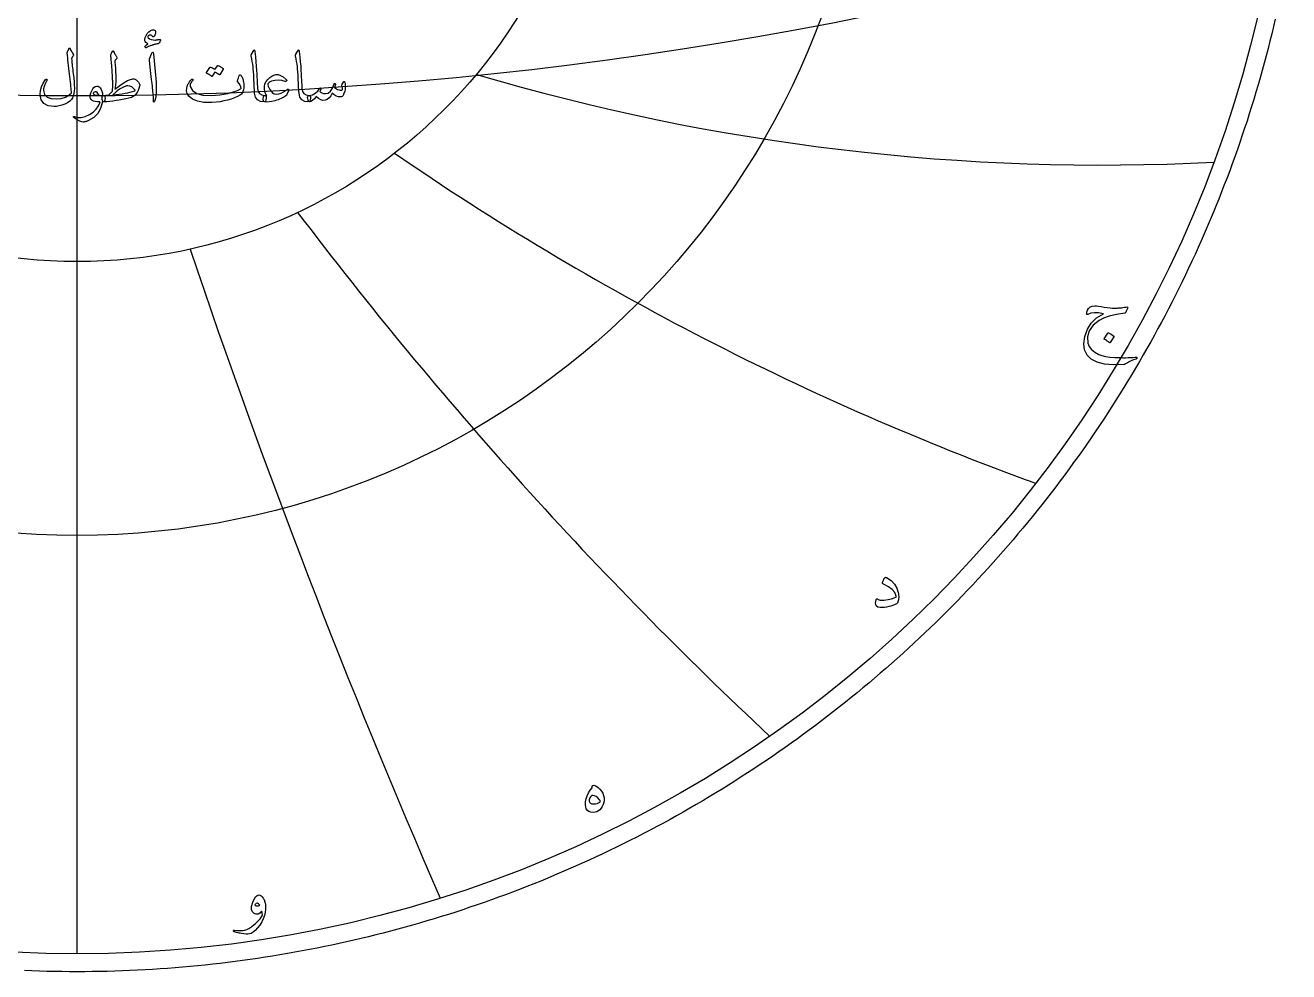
# Model space of a CAD drawing. Header units: millimetres. Extents: x -84 to 84, y -84 to 86.
# Drawn here: x -3.5 to 82.3, y -83.6 to -19.2 of the extents above; entities that cross this region are included whole.
import ezdxf

# ---------------------------------------------------------------- set-up
doc = ezdxf.new("R2010")
doc.units = ezdxf.units.MM
for name, color, linetype in [('CUT_OUTER', 1, 'Continuous'), ('ENGRAVE', 7, 'Continuous'), ('ENGRAVE_FINE', 8, 'Continuous'), ('TEXT', 5, 'Continuous')]:
    doc.layers.add(name, color=color, linetype=linetype)

msp = doc.modelspace()

# ---------------------------------------------------------------- linework, layer by layer
at = {"layer": 'CUT_OUTER'}
msp.add_lwpolyline([(81.428, -18.8108), (81.311, -19.3101), (81.191, -19.8087), (81.0679, -20.3065), (80.9418, -20.8035), (80.8126, -21.2998), (80.6804, -21.7952), (80.5452, -22.2899), (80.4069, -22.7836), (80.2656, -23.2766), (80.1212, -23.7686), (79.9739, -24.2598), (79.8235, -24.7501), (79.6702, -25.2394), (79.5138, -25.7278), (79.3544, -26.2152), (79.1921, -26.7016), (79.0268, -27.187), (78.8585, -27.6714), (78.6872, -28.1547), (78.513, -28.637), (78.3358, -29.1182), (78.1556, -29.5983), (77.9725, -30.0773), (77.7865, -30.5552), (77.5976, -31.0319), (77.4057, -31.5075), (77.2109, -31.9818), (77.0132, -32.455), (76.8126, -32.9269), (76.6092, -33.3976), (76.4028, -33.867), (76.1936, -34.3352), (75.9814, -34.8021), (75.7665, -35.2676), (75.5486, -35.7318), (75.328, -36.1947), (75.1045, -36.6563), (74.8781, -37.1164), (74.649, -37.5751), (74.417, -38.0325), (74.1823, -38.4884), (73.9447, -38.9428), (73.7044, -39.3958), (73.4612, -39.8473), (73.2154, -40.2973), (72.9667, -40.7458), (72.7153, -41.1927), (72.4612, -41.6381), (72.2044, -42.082), (71.9448, -42.5242), (71.6825, -42.9649), (71.4175, -43.4039), (71.1499, -43.8413), (70.8795, -44.277), (70.6065, -44.7111), (70.3309, -45.1435), (70.0525, -45.5742), (69.7716, -46.0031), (69.488, -46.4304), (69.2018, -46.8559), (68.913, -47.2796), (68.6216, -47.7016), (68.3276, -48.1217), (68.0311, -48.5401), (67.7319, -48.9566), (67.4303, -49.3713), (67.1261, -49.7841), (66.8193, -50.195), (66.5101, -50.6041), (66.1983, -51.0112), (65.8841, -51.4164), (65.5674, -51.8197), (65.2482, -52.2211), (64.9265, -52.6204), (64.6024, -53.0178), (64.2759, -53.4132), (63.9469, -53.8066), (63.6156, -54.198), (63.2818, -54.5873), (62.9457, -54.9745), (62.6072, -55.3597), (62.2663, -55.7429), (61.9231, -56.1239), (61.5776, -56.5028), (61.2297, -56.8795), (60.8796, -57.2542), (60.5271, -57.6266), (60.1724, -57.9969), (59.8154, -58.365), (59.4562, -58.731), (59.0947, -59.0947), (58.731, -59.4562), (58.365, -59.8154), (57.9969, -60.1724), (57.6266, -60.5271), (57.2542, -60.8796), (56.8795, -61.2297), (56.5028, -61.5776), (56.1239, -61.9231), (55.7429, -62.2663), (55.3597, -62.6072), (54.9745, -62.9457), (54.5873, -63.2818), (54.198, -63.6156), (53.8066, -63.9469), (53.4132, -64.2759), (53.0178, -64.6024), (52.6204, -64.9265), (52.2211, -65.2482), (51.8197, -65.5674), (51.4164, -65.8841), (51.0112, -66.1983), (50.6041, -66.5101), (50.195, -66.8193), (49.7841, -67.1261), (49.3713, -67.4303), (48.9566, -67.7319), (48.5401, -68.0311), (48.1217, -68.3276), (47.7016, -68.6216), (47.2796, -68.913), (46.8559, -69.2018), (46.4304, -69.488), (46.0031, -69.7716), (45.5742, -70.0525), (45.1435, -70.3309), (44.7111, -70.6065), (44.277, -70.8795), (43.8413, -71.1499), (43.4039, -71.4175), (42.9649, -71.6825), (42.5242, -71.9448), (42.082, -72.2044), (41.6381, -72.4612), (41.1927, -72.7153), (40.7458, -72.9667), (40.2973, -73.2154), (39.8473, -73.4612), (39.3958, -73.7044), (38.9428, -73.9447), (38.4884, -74.1823), (38.0325, -74.417), (37.5751, -74.649), (37.1164, -74.8781), (36.6563, -75.1045), (36.1947, -75.328), (35.7318, -75.5486), (35.2676, -75.7665), (34.8021, -75.9814), (34.3352, -76.1936), (33.867, -76.4028), (33.3976, -76.6092), (32.9269, -76.8126), (32.455, -77.0132), (31.9818, -77.2109), (31.5075, -77.4057), (31.0319, -77.5976), (30.5552, -77.7865), (30.0773, -77.9725), (29.5983, -78.1556), (29.1182, -78.3358), (28.637, -78.513), (28.1547, -78.6872), (27.6714, -78.8585), (27.187, -79.0268), (26.7016, -79.1921), (26.2152, -79.3544), (25.7278, -79.5138), (25.2394, -79.6702), (24.7501, -79.8235), (24.2598, -79.9739), (23.7686, -80.1212), (23.2766, -80.2656), (22.7836, -80.4069), (22.2899, -80.5452), (21.7952, -80.6804), (21.2998, -80.8126), (20.8035, -80.9418), (20.3065, -81.0679), (19.8087, -81.191), (19.3101, -81.311), (18.8108, -81.428), (18.3108, -81.5419), (17.8102, -81.6527), (17.3088, -81.7604), (16.8068, -81.8651), (16.3042, -81.9667), (15.8009, -82.0652), (15.2971, -82.1606), (14.7927, -82.2529), (14.2877, -82.3421), (13.7822, -82.4282), (13.2762, -82.5112), (12.7696, -82.5912), (12.2626, -82.668), (11.7552, -82.7416), (11.2472, -82.8122), (10.7389, -82.8797), (10.2302, -82.944), (9.721, -83.0052), (9.2115, -83.0633), (8.7017, -83.1182), (8.1915, -83.1701), (7.6811, -83.2188), (7.1703, -83.2643), (6.6593, -83.3068), (6.148, -83.3461), (5.6365, -83.3822), (5.1247, -83.4152), (4.6128, -83.4451), (4.1007, -83.4718), (3.5885, -83.4954), (3.0761, -83.5159), (2.5636, -83.5332), (2.051, -83.5473), (1.5383, -83.5583), (1.0256, -83.5662), (0.5128, -83.5709), (0, -83.5725), (-0.5128, -83.5709), (-1.0256, -83.5662), (-1.5383, -83.5583), (-2.051, -83.5473), (-2.5636, -83.5332), (-3.0761, -83.5159), (-3.5885, -83.4954)], dxfattribs=at)
at = {"layer": 'ENGRAVE'}
for points in [[(0, -82.35), (0, 82.35)], [(0, -82.35), (0, -35.2859)]]:
    msp.add_lwpolyline(points, dxfattribs=at)
for radius in [82.35, 53.9054, 35.2859]:
    msp.add_circle((0, 0), radius, dxfattribs=at)
for centre, radius, start, end in [((69.6043, 120.5581), 149.281, 253.472045, 272.936249), ((130.9708, 130.9708), 192.9054, 235.453413, 250.051566), ((240.2472, 138.7068), 282.6023, 217.146724, 226.878826), ((535.4387, 143.4704), 556.9418, 198.629219, 203.495269)]:
    msp.add_arc(centre, radius, start, end, dxfattribs=at)
at = {"layer": 'ENGRAVE_FINE'}
msp.add_arc((0, 244.4379), 268.4381, 252.309853, 287.690147, dxfattribs=at)
at = {"layer": 'TEXT'}
for points in [[(5.496, -20.4793), (5.4325, -20.4912), (5.3736, -20.5025), (5.3193, -20.5131), (5.2695, -20.5232), (5.2246, -20.5329), (5.1849, -20.5427), (5.1503, -20.5524), (5.121, -20.5621), (5.0911, -20.5732), (5.0552, -20.5871), (5.0132, -20.6037), (4.9651, -20.623), (4.9109, -20.6454), (4.8507, -20.6711), (4.7843, -20.7002), (4.7119, -20.7326), (4.6824, -20.7423), (4.6571, -20.7423), (4.6361, -20.7326), (4.6193, -20.7131), (4.6093, -20.6653), (4.6376, -20.6096), (4.7043, -20.546), (4.8093, -20.4745), (4.7289, -20.4288), (4.668, -20.3795), (4.6267, -20.3265), (4.6047, -20.2699), (4.6005, -20.1631), (4.6267, -20.0471), (4.6833, -19.922), (4.7703, -19.7878), (4.8741, -19.6676), (4.981, -19.5845), (5.0908, -19.5385), (5.2038, -19.5297), (5.2668, -19.5455), (5.3097, -19.5784), (5.3325, -19.6283), (5.3353, -19.6953), (5.3243, -19.7677), (5.306, -19.8341), (5.2805, -19.8943), (5.2476, -19.9485), (5.2147, -19.9865), (5.1843, -20.0033), (5.1563, -19.9987), (5.1307, -19.9729), (5.1015, -19.9342), (5.0674, -19.9059), (5.0284, -19.8879), (4.9846, -19.8803), (4.9386, -19.8803), (4.8982, -19.8901), (4.8632, -19.9095), (4.8336, -19.9388), (4.812, -19.9741), (4.8056, -20.0069), (4.8145, -20.0374), (4.8385, -20.0654), (4.9286, -20.132), (5.0382, -20.181), (5.1672, -20.2124), (5.3158, -20.2261), (5.3287, -20.2256), (5.3432, -20.2243), (5.3592, -20.222), (5.3767, -20.2188), (5.3957, -20.215), (5.4162, -20.2109), (5.4383, -20.2065), (5.4619, -20.2017), (5.4875, -20.197), (5.5106, -20.1926), (5.5313, -20.1885), (5.5495, -20.1847), (5.5657, -20.1815), (5.58, -20.1792), (5.5925, -20.1779), (5.6031, -20.1774), (5.6232, -20.1795), (5.6396, -20.1859), (5.6524, -20.1966), (5.6616, -20.2115), (5.6673, -20.2258), (5.6701, -20.2395), (5.6698, -20.2526), (5.6664, -20.2651), (5.6193, -20.3533), (5.5751, -20.4185), (5.534, -20.4605), (5.496, -20.4793)], [(-0.5625, -20.8105), (-0.554, -20.7956), (-0.543, -20.7849), (-0.5296, -20.7786), (-0.5138, -20.7764), (-0.498, -20.7792), (-0.4846, -20.7874), (-0.4736, -20.8011), (-0.4651, -20.8203), (-0.4197, -20.932), (-0.3713, -21.0285), (-0.3199, -21.1097), (-0.2654, -21.1758), (-0.2493, -21.1995), (-0.2447, -21.2269), (-0.2517, -21.258), (-0.2703, -21.2927), (-0.2822, -21.3094), (-0.2934, -21.3255), (-0.3041, -21.3411), (-0.3141, -21.356), (-0.3236, -21.37), (-0.3324, -21.3828), (-0.3406, -21.3943), (-0.3482, -21.4047), (-0.361, -21.4235), (-0.3701, -21.4461), (-0.3756, -21.4723), (-0.3774, -21.5021), (-0.3717, -21.5862), (-0.364, -21.678), (-0.3546, -21.7774), (-0.3433, -21.8844), (-0.3306, -21.999), (-0.3166, -22.1212), (-0.3013, -22.251), (-0.2849, -22.3885), (-0.2665, -22.5256), (-0.2502, -22.6545), (-0.2361, -22.7752), (-0.224, -22.8876), (-0.2138, -22.9922), (-0.2052, -23.0891), (-0.198, -23.1785), (-0.1924, -23.2602), (-0.186, -23.5022), (-0.2058, -23.7314), (-0.2517, -23.9478), (-0.3239, -24.1514), (-0.3942, -24.2711), (-0.5028, -24.3816), (-0.6499, -24.4829), (-0.8352, -24.5752), (-1.0361, -24.6516), (-1.2248, -24.7054), (-1.4014, -24.7368), (-1.5658, -24.7456), (-1.9773, -24.689), (-2.2719, -24.5338), (-2.4497, -24.2799), (-2.5106, -23.9274), (-2.4893, -23.6647), (-2.4205, -23.4075), (-2.3042, -23.1558), (-2.1404, -22.9096), (-2.128, -22.8953), (-2.1149, -22.8864), (-2.1012, -22.8831), (-2.0869, -22.8852), (-2.0716, -22.891), (-2.0601, -22.8986), (-2.0522, -22.908), (-2.0479, -22.9193), (-2.0449, -22.936), (-2.0455, -22.9522), (-2.0497, -22.9677), (-2.0576, -22.9826), (-2.1694, -23.2002), (-2.2464, -23.3856), (-2.2887, -23.5387), (-2.2963, -23.6596), (-2.215, -23.9198), (-2.0394, -24.1015), (-1.7694, -24.2047), (-1.405, -24.2294), (-1.0766, -24.1938), (-0.7975, -24.1113), (-0.5677, -23.9819), (-0.3872, -23.8057), (-0.391, -23.7206), (-0.3975, -23.6212), (-0.4068, -23.5075), (-0.4188, -23.3795), (-0.4339, -23.2369), (-0.4523, -23.0794), (-0.4741, -22.907), (-0.4992, -22.7196), (-0.5229, -22.5263), (-0.5455, -22.3361), (-0.5668, -22.1489), (-0.5869, -21.9647), (-0.6054, -21.7836), (-0.6222, -21.6056), (-0.6371, -21.4306), (-0.6502, -21.2586), (-0.6696, -21.093), (-0.6687, -21.0741), (-0.666, -21.0565), (-0.6614, -21.04), (-0.655, -21.0248)], [(2.4083, -20.9858), (2.4199, -20.9734), (2.4302, -20.9651), (2.4393, -20.9612), (2.4473, -20.9615), (2.4567, -20.9658), (2.4655, -20.9737), (2.4737, -20.9852), (2.4813, -21.0005), (2.5122, -21.0662), (2.5416, -21.1271), (2.5695, -21.1831), (2.5958, -21.2342), (2.6209, -21.2799), (2.6451, -21.3194), (2.6684, -21.3529), (2.6908, -21.3803), (2.7072, -21.4029), (2.7127, -21.4266), (2.7072, -21.4516), (2.6908, -21.4777), (2.5934, -21.5995), (2.5809, -21.6205), (2.5727, -21.6445), (2.5687, -21.6716), (2.569, -21.7018), (2.5848, -21.9316), (2.5982, -22.134), (2.6092, -22.309), (2.6177, -22.4566), (2.6241, -22.5772), (2.6287, -22.6709), (2.6314, -22.7379), (2.6323, -22.7781), (2.6313, -22.8968), (2.6281, -23.0094), (2.6227, -23.1159), (2.6153, -23.2164), (2.606, -23.3107), (2.5952, -23.399), (2.5829, -23.4812), (2.569, -23.5573), (2.8999, -23.304), (3.1863, -23.1092), (3.4283, -22.9729), (3.6258, -22.8949), (3.7138, -22.8742), (3.7926, -22.8657), (3.8623, -22.8694), (3.9229, -22.8852), (4.0084, -22.9296), (4.0897, -22.9997), (4.1667, -23.0952), (4.2395, -23.2164), (4.2507, -23.2453), (4.2553, -23.2785), (4.2532, -23.3159), (4.2443, -23.3576), (4.1959, -23.5074), (4.1384, -23.6498), (4.0718, -23.785), (3.996, -23.9128), (3.9223, -23.995), (3.8182, -24.0662), (3.6837, -24.1265), (3.5187, -24.1758), (3.2979, -24.2247), (3.0786, -24.2689), (2.8608, -24.3087), (2.6445, -24.3438), (2.4301, -24.3741), (2.2177, -24.3992), (2.0076, -24.4192), (1.7995, -24.4339), (1.7761, -24.4272), (1.7545, -24.4071), (1.7347, -24.3736), (1.7167, -24.3268), (1.7009, -24.2692), (1.6924, -24.2135), (1.6912, -24.1597), (1.6973, -24.1076), (1.7109, -24.0623), (1.7326, -24.0285), (1.7621, -24.0063), (1.7995, -23.9956), (1.8493, -23.9929), (1.8963, -23.9895), (1.9406, -23.9856), (1.9822, -23.981), (2.021, -23.9764), (2.057, -23.9725), (2.0904, -23.9691), (2.121, -23.9664), (2.3937, -23.7034), (2.3961, -23.692), (2.3986, -23.6772), (2.401, -23.6591), (2.4034, -23.6376), (2.4059, -23.6128), (2.4083, -23.5847), (2.4107, -23.5532), (2.4132, -23.5183), (2.4153, -23.4804), (2.4168, -23.4398), (2.4177, -23.3964), (2.418, -23.3503), (2.418, -23.3018), (2.418, -23.2511), (2.418, -23.1983), (2.418, -23.1433), (2.4174, -23.0812), (2.4156, -23.007), (2.4126, -22.9205), (2.4083, -22.8219), (2.4028, -22.7117), (2.3961, -22.5906), (2.3882, -22.4585), (2.3791, -22.3154), (2.3581, -21.9979), (2.3389, -21.7468), (2.3215, -21.562), (2.306, -21.4436), (2.2935, -21.3675), (2.2853, -21.3097), (2.2814, -21.2701), (2.2817, -21.2488), (2.2964, -21.2087), (2.3115, -21.1709), (2.3269, -21.1356), (2.3425, -21.1027), (2.3585, -21.0717), (2.3748, -21.0419), (2.3914, -21.0132), (2.4083, -20.9858)], [(5.0528, -21.1709), (5.0994, -21.0808), (5.1368, -21.0492), (5.1651, -21.0759), (5.1843, -21.1612), (5.2963, -22.3544), (5.363, -23.0867), (5.3779, -23.6717), (5.341, -24.1094), (5.2525, -24.3998), (5.2363, -24.4236), (5.222, -24.4364), (5.2096, -24.4382), (5.1989, -24.429), (5.1904, -24.4147), (5.1843, -24.3962), (5.1806, -24.3733), (5.1794, -24.3463), (5.1794, -24.1353), (5.1697, -23.9116), (5.1502, -23.6751), (5.121, -23.4258), (5.1146, -23.3607), (5.0954, -23.1847), (5.0634, -22.898), (5.0187, -22.5005), (4.9116, -21.619), (4.9091, -21.5721), (4.9116, -21.5289), (4.9189, -21.4893), (4.931, -21.4534)], [(12.0074, -20.9274), (12.0168, -20.9128), (12.0256, -20.9031), (12.0339, -20.8982), (12.0415, -20.8982), (12.053, -20.9046), (12.0634, -20.9237), (12.0725, -20.9557), (12.0804, -21.0005), (12.1206, -21.3642), (12.1535, -21.7005), (12.1791, -22.0095), (12.1973, -22.291), (12.209, -22.5318), (12.2198, -22.7476), (12.2297, -22.9385), (12.2387, -23.1044), (12.2465, -23.2453), (12.2527, -23.3613), (12.2574, -23.4523), (12.2606, -23.5183), (12.3039, -23.7162), (12.3994, -23.8617), (12.5474, -23.9548), (12.7476, -23.9956), (12.8033, -24.0102), (12.839, -24.0443), (12.8545, -24.0979), (12.8499, -24.1709), (12.8271, -24.286), (12.8024, -24.3682), (12.776, -24.4175), (12.7476, -24.4339), (12.4658, -24.3968), (12.2582, -24.2854), (12.1249, -24.0997), (12.0658, -23.8398), (12.0565, -23.7154), (12.0482, -23.5908), (12.0407, -23.4658), (12.0342, -23.3406), (12.0282, -23.215), (12.0226, -23.0891), (12.0173, -22.963), (12.0123, -22.8365), (12.0031, -22.5953), (11.9903, -22.3781), (11.9739, -22.185), (11.9538, -22.0159), (11.9301, -21.8535), (11.9027, -21.6805), (11.8716, -21.4968), (11.8369, -21.3024), (11.8324, -21.2674), (11.8333, -21.2354), (11.8397, -21.2065), (11.8515, -21.1807)], [(15.022, -20.9274), (15.0314, -20.9128), (15.0403, -20.9031), (15.0485, -20.8982), (15.0561, -20.8982), (15.0677, -20.9046), (15.078, -20.9237), (15.0872, -20.9557), (15.0951, -21.0005), (15.1352, -21.3642), (15.1681, -21.7005), (15.1937, -22.0095), (15.2119, -22.291), (15.2237, -22.5318), (15.2345, -22.7476), (15.2444, -22.9385), (15.2533, -23.1044), (15.2611, -23.2453), (15.2673, -23.3613), (15.2721, -23.4523), (15.2753, -23.5183), (15.3185, -23.7162), (15.4141, -23.8617), (15.562, -23.9548), (15.7623, -23.9956), (15.818, -24.0102), (15.8536, -24.0443), (15.8691, -24.0979), (15.8646, -24.1709), (15.8417, -24.286), (15.8171, -24.3682), (15.7906, -24.4175), (15.7623, -24.4339), (15.4804, -24.3968), (15.2728, -24.2854), (15.1395, -24.0997), (15.0805, -23.8398), (15.0712, -23.7154), (15.0628, -23.5908), (15.0553, -23.4658), (15.0488, -23.3406), (15.0429, -23.215), (15.0372, -23.0891), (15.0319, -22.963), (15.0269, -22.8365), (15.0178, -22.5953), (15.005, -22.3781), (14.9885, -22.185), (14.9684, -22.0159), (14.9447, -21.8535), (14.9173, -21.6805), (14.8863, -21.4968), (14.8516, -21.3024), (14.847, -21.2674), (14.8479, -21.2354), (14.8543, -21.2065), (14.8662, -21.1807)], [(9.5333, -21.9745), (9.5394, -21.9684), (9.548, -21.9647), (9.5589, -21.9635), (9.5723, -21.9647), (9.6202, -21.9827), (9.6667, -22.0025), (9.7116, -22.0241), (9.7549, -22.0475), (9.7971, -22.0731), (9.8383, -22.1011), (9.8787, -22.1315), (9.9181, -22.1644), (9.9257, -22.1745), (9.929, -22.1851), (9.9281, -22.1964), (9.923, -22.2083), (9.6892, -22.5784), (9.6828, -22.5833), (9.6734, -22.5833), (9.6609, -22.5784), (9.6454, -22.5686), (9.6347, -22.5597), (9.6174, -22.5473), (9.5933, -22.5317), (9.5626, -22.5126), (9.5248, -22.49), (9.4798, -22.4633), (9.4274, -22.4327), (9.3678, -22.3982), (9.1827, -22.6855), (9.1742, -22.6944), (9.1632, -22.6965), (9.1498, -22.6919), (9.134, -22.6807), (9.1203, -22.6709), (9.0987, -22.6563), (9.0692, -22.6368), (9.0317, -22.6125), (8.9858, -22.5833), (8.9307, -22.5492), (8.8664, -22.5102), (8.7931, -22.4664), (8.7855, -22.4591), (8.7821, -22.4518), (8.783, -22.4445), (8.7882, -22.4372), (9.0268, -22.0816), (9.0329, -22.0755), (9.0415, -22.0719), (9.0524, -22.0707), (9.0658, -22.0719), (9.1066, -22.0851), (9.1462, -22.1005), (9.1845, -22.118), (9.2217, -22.1376), (9.2576, -22.1591), (9.2923, -22.1821), (9.3258, -22.2066), (9.358, -22.2326)], [(11.121, -22.6222), (11.1537, -22.6633), (11.1837, -22.7087), (11.211, -22.7583), (11.2355, -22.8122), (11.2572, -22.87), (11.2762, -22.9315), (11.2925, -22.9966), (11.3061, -23.0654), (11.3237, -23.2036), (11.328, -23.3406), (11.3189, -23.4763), (11.2963, -23.6109), (11.2622, -23.7308), (11.2184, -23.8276), (11.1648, -23.9012), (11.1015, -23.9518), (10.9006, -24.058), (10.6876, -24.1527), (10.4623, -24.2358), (10.2249, -24.3073), (9.9753, -24.3666), (9.7135, -24.4132), (9.4396, -24.447), (9.1535, -24.468), (8.6171, -24.4625), (8.177, -24.3877), (7.833, -24.2434), (7.5853, -24.0297), (7.4836, -23.8626), (7.4367, -23.6827), (7.4447, -23.49), (7.5074, -23.2846), (7.5285, -23.2403), (7.553, -23.1951), (7.5809, -23.149), (7.6121, -23.1019), (7.6466, -23.054), (7.6845, -23.0051), (7.7257, -22.9554), (7.7703, -22.9047), (7.7853, -22.8904), (7.8008, -22.8816), (7.8169, -22.8782), (7.8337, -22.8803), (7.8449, -22.8846), (7.8544, -22.8925), (7.862, -22.9041), (7.8677, -22.9193), (7.8705, -22.9336), (7.869, -22.9473), (7.8632, -22.9604), (7.8531, -22.9729), (7.8114, -23.0225), (7.774, -23.0739), (7.7408, -23.1272), (7.7119, -23.1823), (7.6921, -23.2349), (7.6815, -23.2858), (7.6799, -23.3348), (7.6875, -23.382), (7.8397, -23.6574), (8.1259, -23.8507), (8.5459, -23.9618), (9.0999, -23.9907), (9.4044, -23.979), (9.6947, -23.9536), (9.9706, -23.9145), (10.2322, -23.8617), (10.4798, -23.7952), (10.7137, -23.715), (10.934, -23.6211), (11.1405, -23.5135), (11.1204, -23.413), (11.0747, -23.3016), (11.0035, -23.1792), (10.9067, -23.0459), (10.9037, -23.0331), (10.9043, -23.0094), (10.9086, -22.9747), (10.9165, -22.929), (10.9186, -22.9245), (10.9201, -22.9205), (10.921, -22.9172), (10.9213, -22.9144), (10.9372, -22.8523), (10.9603, -22.7829), (10.9907, -22.7062), (11.0285, -22.6222), (11.0452, -22.5966), (11.0662, -22.5881), (11.0915, -22.5966), (11.121, -22.6222)], [(14.3889, -23.6401), (14.2574, -23.9323), (14.2407, -23.9612), (14.2245, -23.9846), (14.209, -24.0026), (14.1941, -24.0151), (14.1183, -24.067), (14.037, -24.1155), (13.9503, -24.1607), (13.858, -24.2026), (13.7606, -24.2417), (13.6584, -24.2787), (13.5512, -24.3135), (13.4392, -24.3463), (13.2298, -24.3974), (13.0447, -24.429), (12.884, -24.4412), (12.7476, -24.4339), (12.6956, -24.4102), (12.6612, -24.3633), (12.6445, -24.2933), (12.6454, -24.2002), (12.6579, -24.1161), (12.6758, -24.054), (12.6992, -24.0139), (12.7282, -23.9956), (12.733, -23.9956), (12.7379, -23.9956), (12.7428, -23.9956), (12.7476, -23.9956), (12.7839, -23.9993), (12.8195, -24.0005), (12.8545, -23.9993), (12.8889, -23.9956), (12.8298, -23.9082), (12.7842, -23.8118), (12.7519, -23.7061), (12.733, -23.5914), (12.7303, -23.3859), (12.7659, -23.203), (12.8399, -23.0426), (12.9522, -22.9047), (13.0968, -22.7759), (13.2383, -22.677), (13.3768, -22.6079), (13.5123, -22.5686), (13.6584, -22.569), (13.824, -22.6234), (14.009, -22.7321), (14.2136, -22.8949), (14.2367, -22.9202), (14.2477, -22.9473), (14.2464, -22.9762), (14.233, -23.007), (14.2139, -23.0307), (14.1904, -23.0435), (14.1627, -23.0453), (14.1308, -23.0362), (13.9016, -22.9698), (13.6718, -22.9461), (13.4413, -22.965), (13.2103, -23.0264), (13.1187, -23.0651), (13.0484, -23.108), (12.9994, -23.1552), (12.9717, -23.2066), (12.965, -23.2718), (12.9839, -23.3552), (13.0283, -23.4568), (13.0983, -23.5768), (13.1835, -23.6979), (13.2639, -23.7886), (13.3394, -23.8489), (13.41, -23.8787), (13.5637, -23.8939), (13.718, -23.8763), (13.873, -23.8258), (14.0285, -23.7424), (14.1697, -23.645), (14.2428, -23.5987), (14.3012, -23.5719), (14.3451, -23.5646), (14.3743, -23.5768), (14.3862, -23.5917), (14.3925, -23.6072), (14.3935, -23.6233), (14.3889, -23.6401)], [(18.1243, -23.0459), (18.135, -23.0386), (18.1474, -23.0411), (18.1617, -23.0532), (18.1779, -23.0751), (18.1952, -23.1123), (18.2083, -23.1652), (18.2171, -23.234), (18.2217, -23.3187), (18.2232, -23.4148), (18.2181, -23.5086), (18.2062, -23.5999), (18.1876, -23.6888), (18.1334, -23.8617), (18.0732, -23.9859), (18.0068, -24.0614), (17.9344, -24.0881), (17.763, -24.0781), (17.6044, -24.0333), (17.4586, -23.9539), (17.3256, -23.8398), (17.2343, -24.0196), (17.1259, -24.16), (17.0005, -24.2607), (16.8581, -24.3219), (16.7086, -24.3353), (16.5573, -24.2976), (16.4042, -24.2087), (16.2493, -24.0687), (16.1239, -24.2285), (16.0009, -24.3426), (15.8804, -24.4111), (15.7623, -24.4339), (15.7385, -24.4205), (15.716, -24.3803), (15.6947, -24.3134), (15.6746, -24.2196), (15.6673, -24.1271), (15.6795, -24.0589), (15.7111, -24.0151), (15.7623, -23.9956), (15.9869, -23.9448), (16.1835, -23.8458), (16.3522, -23.6988), (16.4928, -23.5037), (16.5004, -23.4931), (16.5086, -23.4855), (16.5175, -23.4809), (16.5269, -23.4794), (16.5385, -23.4806), (16.5488, -23.4842), (16.5579, -23.4903), (16.5659, -23.4988), (16.5704, -23.525), (16.5598, -23.5695), (16.5339, -23.6322), (16.4928, -23.7131), (16.5467, -23.7755), (16.6304, -23.8215), (16.7439, -23.851), (16.8873, -23.8641), (17.066, -23.8267), (17.2221, -23.7046), (17.3557, -23.4979), (17.4668, -23.2066), (17.4723, -23.1917), (17.479, -23.1811), (17.4869, -23.1747), (17.4961, -23.1725), (17.5098, -23.1738), (17.5216, -23.1774), (17.5317, -23.1835), (17.5399, -23.192), (17.546, -23.2042), (17.5496, -23.2164), (17.5508, -23.2286), (17.5496, -23.2407), (17.5009, -23.4453), (17.5578, -23.4958), (17.6263, -23.5402), (17.7064, -23.5786), (17.798, -23.6109), (17.8872, -23.6319), (17.9551, -23.6364), (18.0016, -23.6246), (18.0269, -23.5963), (18.0351, -23.553), (18.0306, -23.4915), (18.0132, -23.4118), (17.9831, -23.3138), (17.9882, -23.2861), (18.0135, -23.2322), (18.0589, -23.1522), (18.1243, -23.0459)], [(1.7021, -24.4875), (1.588, -24.8884), (1.3965, -25.2241), (1.1277, -25.4947), (0.7817, -25.7002), (0.7333, -25.721), (0.6855, -25.7397), (0.6383, -25.7563), (0.5917, -25.7708), (0.5461, -25.7828), (0.5016, -25.7921), (0.4584, -25.7986), (0.4164, -25.8024), (0.3117, -25.7875), (0.1729, -25.733), (0, -25.639), (-0.207, -25.5054), (-0.2292, -25.4862), (-0.2423, -25.4676), (-0.2462, -25.4497), (-0.2411, -25.4323), (-0.2295, -25.4189), (-0.2143, -25.4128), (-0.1954, -25.414), (-0.1729, -25.4226), (0.0423, -25.4923), (0.2837, -25.492), (0.5512, -25.4216), (0.845, -25.2813), (1.0848, -25.1185), (1.2833, -24.927), (1.4404, -24.707), (1.556, -24.4583), (1.5551, -24.4494), (1.5524, -24.4424), (1.5478, -24.4373), (1.5414, -24.4339), (1.3737, -24.4242), (1.2309, -24.4047), (1.1131, -24.3755), (1.0203, -24.3365), (0.9485, -24.2762), (0.9034, -24.1928), (0.8852, -24.0863), (0.8937, -23.9566), (0.8964, -23.9394), (0.8998, -23.9219), (0.9037, -23.9041), (0.9083, -23.886), (0.9135, -23.8673), (0.9192, -23.8477), (0.9256, -23.8271), (0.9326, -23.8057), (0.9899, -23.6666), (1.0593, -23.5512), (1.1408, -23.4596), (1.2346, -23.3917), (1.3305, -23.3546), (1.4184, -23.3552), (1.4985, -23.3935), (1.5706, -23.4696), (1.6336, -23.5756), (1.6814, -23.6985), (1.714, -23.8385), (1.7313, -23.9956), (1.7409, -23.9955), (1.7502, -23.995), (1.7592, -23.9942), (1.7679, -23.9932), (1.7765, -23.9921), (1.7855, -23.9913), (1.7948, -23.9909), (1.8044, -23.9907), (1.8373, -23.9977), (1.8628, -24.0187), (1.8811, -24.0537), (1.8921, -24.1027), (1.8966, -24.1566), (1.8957, -24.2111), (1.8893, -24.2662), (1.8774, -24.3219), (1.8619, -24.3709), (1.8446, -24.4059), (1.8254, -24.4269), (1.8044, -24.4339), (1.7119, -24.4339), (1.7113, -24.4427), (1.7094, -24.4546), (1.7064, -24.4695), (1.7021, -24.4875)], [(1.4684, -23.942), (1.4172, -23.8528), (1.3612, -23.7898), (1.3003, -23.753), (1.2346, -23.7424), (1.1953, -23.7527), (1.1603, -23.7691), (1.1296, -23.7917), (1.1031, -23.8203), (1.0946, -23.8355), (1.0934, -23.8519), (1.0994, -23.8696), (1.1128, -23.8885), (1.1631, -23.9326), (1.2358, -23.9627), (1.3311, -23.9789), (1.4489, -23.981), (1.461, -23.9786), (1.4684, -23.9713), (1.4708, -23.9591), (1.4684, -23.942)], [(3.4554, -23.3333), (3.4307, -23.3342), (3.4055, -23.3369), (3.3796, -23.3415), (3.3531, -23.3479), (3.1139, -23.4419), (2.8783, -23.5731), (2.6463, -23.7414), (2.418, -23.9469), (2.646, -23.9256), (2.8624, -23.9006), (3.0673, -23.872), (3.2606, -23.8398), (3.4423, -23.8035), (3.6124, -23.7631), (3.771, -23.7183), (3.918, -23.6693), (3.9317, -23.6635), (3.9387, -23.6559), (3.939, -23.6465), (3.9327, -23.6352), (3.8279, -23.5068), (3.7135, -23.4136), (3.5893, -23.3558), (3.4554, -23.3333)], [(71.3912, -38.4691), (71.2665, -38.7496), (71.2551, -38.7681), (71.2418, -38.7821), (71.2266, -38.7915), (71.2094, -38.7964), (70.6331, -38.8873), (70.1509, -38.999), (69.7629, -39.1314), (69.4691, -39.2847), (69.0571, -39.6207), (68.7925, -39.9899), (68.6752, -40.3922), (68.7054, -40.8275), (68.797, -41.0633), (68.9522, -41.2717), (69.171, -41.4529), (69.4535, -41.6068), (69.6519, -41.6756), (69.899, -41.7314), (70.1947, -41.7743), (70.5392, -41.8042), (70.7223, -41.8129), (70.9029, -41.8185), (71.0808, -41.8207), (71.2561, -41.8198), (71.4282, -41.8159), (71.5964, -41.8094), (71.7607, -41.8003), (71.921, -41.7886), (71.9587, -41.786), (71.9886, -41.7886), (72.0107, -41.7964), (72.0249, -41.8094), (72.0327, -41.8253), (72.0353, -41.8418), (72.0327, -41.859), (72.0249, -41.8769), (72.0193, -41.8865), (72.0126, -41.8944), (72.005, -41.9008), (71.9964, -41.9055), (71.9871, -41.9095), (71.9775, -41.9139), (71.9676, -41.9186), (71.9574, -41.9237), (71.8077, -41.9714), (71.6756, -42.0211), (71.561, -42.0727), (71.4639, -42.1263), (71.4017, -42.1649), (71.3451, -42.1977), (71.2939, -42.2246), (71.2483, -42.2457), (71.2089, -42.262), (71.1762, -42.2743), (71.1504, -42.2827), (71.1314, -42.2873), (70.421, -42.3136), (69.8171, -42.2626), (69.3197, -42.1344), (68.9288, -41.9288), (68.6463, -41.647), (68.4795, -41.2951), (68.4282, -40.873), (68.4925, -40.3808), (68.6626, -39.885), (68.9288, -39.4626), (69.2912, -39.1136), (69.7496, -38.8379), (69.4249, -38.7759), (69.1418, -38.7613), (68.9002, -38.7941), (68.7002, -38.8743), (68.6827, -38.8808), (68.6665, -38.8847), (68.6515, -38.886), (68.6379, -38.8847), (68.6265, -38.8805), (68.6184, -38.873), (68.6136, -38.8623), (68.6119, -38.8483), (68.6191, -38.7837), (68.6301, -38.7197), (68.6451, -38.6564), (68.6639, -38.5938), (68.7301, -38.472), (68.8353, -38.3821), (68.9795, -38.324), (69.1626, -38.2977), (69.2785, -38.2986), (69.4236, -38.3119), (69.598, -38.3376), (69.8016, -38.3756), (70.0116, -38.4136), (70.2054, -38.4392), (70.383, -38.4525), (70.5444, -38.4535), (70.622, -38.4501), (70.7042, -38.4451), (70.7908, -38.4384), (70.8821, -38.4301), (70.9779, -38.4199), (71.0782, -38.4074), (71.1831, -38.3926), (71.2925, -38.3756), (71.3551, -38.3736), (71.3925, -38.3886), (71.4045, -38.4204), (71.3912, -38.4691)], [(70.0509, -40.1522), (70.0574, -40.1457), (70.0665, -40.1418), (70.0782, -40.1405), (70.0925, -40.1418), (70.1934, -40.1827), (70.2886, -40.2327), (70.3779, -40.2918), (70.4613, -40.36), (70.4694, -40.3704), (70.473, -40.3808), (70.472, -40.3912), (70.4665, -40.4016), (70.2223, -40.7964), (70.2132, -40.8058), (70.2016, -40.8081), (70.1873, -40.8032), (70.1704, -40.7912), (70.1558, -40.7808), (70.1327, -40.7652), (70.1012, -40.7444), (70.0613, -40.7185), (70.0123, -40.6873), (69.9535, -40.6509), (69.885, -40.6094), (69.8067, -40.5626), (69.7964, -40.5548), (69.7912, -40.547), (69.7912, -40.5392), (69.7964, -40.5314)], [(54.7398, -57.1112), (54.7604, -57.0494), (54.7807, -56.9937), (54.8007, -56.9442), (54.8203, -56.9008), (54.8393, -56.8633), (54.8573, -56.8313), (54.8744, -56.8049), (54.8905, -56.7839), (54.9155, -56.7638), (54.9437, -56.7554), (54.9752, -56.7586), (55.0099, -56.7736), (55.3174, -56.9797), (55.5541, -57.219), (55.72, -57.4914), (55.8151, -57.7969), (55.8285, -57.8843), (55.8372, -57.9697), (55.8414, -58.0531), (55.8411, -58.1346), (55.8359, -58.2135), (55.8255, -58.2891), (55.8099, -58.3615), (55.7892, -58.4307), (55.7707, -58.4677), (55.7463, -58.5008), (55.7161, -58.5301), (55.6801, -58.5554), (55.556, -58.6161), (55.4281, -58.6684), (55.2963, -58.7122), (55.1606, -58.7476), (55.0216, -58.7752), (54.8801, -58.7956), (54.7359, -58.809), (54.5892, -58.8151), (54.4151, -58.7859), (54.3086, -58.6878), (54.2697, -58.521), (54.2982, -58.2852), (54.308, -58.2596), (54.3216, -58.2398), (54.3392, -58.2258), (54.3606, -58.2177), (54.3791, -58.22), (54.3982, -58.2268), (54.4181, -58.2382), (54.4385, -58.2541), (54.5018, -58.2882), (54.5879, -58.3073), (54.6966, -58.3115), (54.8281, -58.3008), (55.1135, -58.2593), (55.3463, -58.2125), (55.5265, -58.1606), (55.6541, -58.1034), (55.6606, -58.0956), (55.6645, -58.0827), (55.6658, -58.0645), (55.6645, -58.0411), (55.5765, -57.7956), (55.406, -57.5788), (55.1531, -57.3904), (54.8177, -57.2307), (54.7739, -57.2076), (54.7463, -57.18), (54.7349, -57.1479), (54.7398, -57.1112)], [(35.0388, -70.9199), (35.0832, -70.8994), (35.1336, -70.8952), (35.1897, -70.9072), (35.2518, -70.9355), (35.406, -71.0387), (35.5362, -71.1562), (35.6423, -71.2881), (35.7245, -71.4342), (35.7813, -71.5864), (35.8115, -71.742), (35.8151, -71.9007), (35.792, -72.0627), (35.7501, -72.2105), (35.692, -72.342), (35.6177, -72.4572), (35.5271, -72.5563), (35.4248, -72.6358), (35.3154, -72.6926), (35.1988, -72.7267), (35.0751, -72.7381), (34.9134, -72.7264), (34.7816, -72.6809), (34.6797, -72.6017), (34.6076, -72.4887), (34.5644, -72.3514), (34.5491, -72.1939), (34.5618, -72.0163), (34.6024, -71.8186), (34.6683, -71.6134), (34.7569, -71.4186), (34.8683, -71.2342), (35.0024, -71.0601), (35.0069, -71.052), (35.0102, -71.0381), (35.0121, -71.0183), (35.0128, -70.9926), (35.0144, -70.9647), (35.0193, -70.9433), (35.0274, -70.9283), (35.0388, -70.9199)], [(35.5323, -72.0368), (35.554, -72.0095), (35.5569, -71.9744), (35.541, -71.9316), (35.5063, -71.8809), (35.3858, -71.7498), (35.2686, -71.6575), (35.1547, -71.6043), (35.044, -71.59), (34.9914, -71.5994), (34.9427, -71.6277), (34.8979, -71.6748), (34.8569, -71.7407), (34.8242, -71.8118), (34.8037, -71.8744), (34.7956, -71.9287), (34.7998, -71.9744), (34.8362, -72.0585), (34.8985, -72.1186), (34.9868, -72.1546), (35.1011, -72.1666), (35.2274, -72.1585), (35.3414, -72.1342), (35.443, -72.0936), (35.5323, -72.0368)], [(11.9348, -78.8532), (12.0296, -78.6331), (12.1322, -78.4766), (12.2426, -78.3837), (12.3608, -78.3545), (12.4348, -78.3675), (12.5063, -78.4065), (12.5751, -78.4714), (12.6413, -78.5623), (12.6731, -78.6149), (12.7011, -78.6688), (12.7251, -78.724), (12.7452, -78.7805), (12.7624, -78.8386), (12.7777, -78.8987), (12.791, -78.9607), (12.8024, -79.0247), (12.8131, -79.1672), (12.8037, -79.335), (12.7741, -79.5282), (12.7244, -79.7467), (12.6511, -79.973), (12.5504, -80.1896), (12.4225, -80.3964), (12.2673, -80.5935), (12.1046, -80.7652), (11.9595, -80.8909), (11.8319, -80.9704), (11.7218, -81.0039), (11.6095, -81.0097), (11.4803, -81.0065), (11.3342, -80.9941), (11.1712, -80.9727), (11.0886, -80.9592), (11.0121, -80.9448), (10.9418, -80.9294), (10.8777, -80.913), (10.8194, -80.8963), (10.7666, -80.8799), (10.7194, -80.8638), (10.6777, -80.848), (10.653, -80.8344), (10.6361, -80.8195), (10.627, -80.8032), (10.6257, -80.7857), (10.6338, -80.7682), (10.6478, -80.7571), (10.6676, -80.7526), (10.6933, -80.7545), (10.8936, -80.774), (11.0894, -80.7753), (11.2806, -80.7584), (11.4673, -80.7234), (11.5249, -80.7055), (11.5887, -80.6779), (11.6587, -80.6406), (11.7348, -80.5935), (11.8171, -80.5367), (11.9056, -80.4701), (12.0003, -80.3938), (12.1011, -80.3078), (12.1998, -80.2188), (12.2881, -80.1337), (12.366, -80.0526), (12.4335, -79.9753), (12.4904, -79.9016), (12.5361, -79.8311), (12.5709, -79.7639), (12.5946, -79.7), (12.5809, -79.6032), (12.566, -79.5311), (12.5498, -79.4837), (12.5322, -79.461), (12.4267, -79.5854), (12.3076, -79.6519), (12.1748, -79.6607), (12.0283, -79.6117), (11.9076, -79.5058), (11.8517, -79.3441), (11.8608, -79.1266), (11.9348, -78.8532)], [(12.4076, -79.0454), (12.3309, -78.9526), (12.2517, -78.9182), (12.1699, -78.9422), (12.0855, -79.0247), (12.1543, -79.0805), (12.2309, -79.1026), (12.3154, -79.0909), (12.4076, -79.0454)]]:
    msp.add_lwpolyline(points, close=True, dxfattribs=at)

doc.saveas('drawing.dxf')
